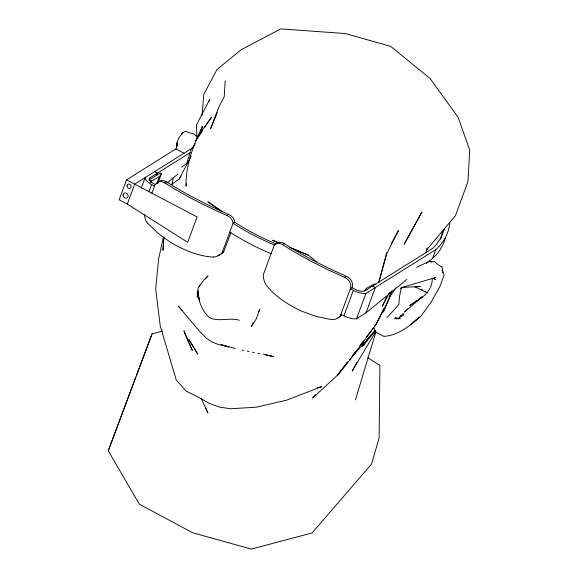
<?xml version="1.0" encoding="UTF-8"?>
<svg xmlns="http://www.w3.org/2000/svg" width="578" height="578" viewBox="0 0 578 578"><rect width="100%" height="100%" fill="white"/><g stroke="black" fill="none" stroke-linecap="round" stroke-linejoin="round"><path stroke-width="0.87" d="M197.192 297.793L198.211 287.483L204.301 279.434L208.022 275.937L205.255 278.907M225.182 80.934L224.257 96.591L218.787 107.19L210.703 128.554L217.184 112.688M163.834 236.893L162.989 250.382L163.849 238.324M202.09 115.101L203.738 94.452L216.988 69.562L241.077 49.766L280.742 28.9L345.362 33.546L390.656 46.356L429.96 78.391L458.065 117.161L469.748 150.172L467.927 181.6L455.5 215.63L426.528 249.992M176.088 149.659L176.969 142.867L178.523 138.373L182.785 132.557L185.914 131.083L188.833 132.702L193.016 133.561L197.308 136.755M432.293 278.314C432.546 291.991 420.351 299.325 409.831 305.473L417.027 300.387M186.47 183.573L186.037 186.21C185.48 165.192 193.449 145.157 202.293 126.517L201.823 129.132M172.049 184.483L173.27 177.576M163.285 237.457L158.625 258.973L155.677 288.856L160.272 326.086L176.268 380.042L186.239 391.161L198.138 397.035L209.33 403.408L219.539 407.078L230.441 408.754L256.292 407.201L286.544 400.186L321.758 386.646L317.38 387.65M209.2 101.323L209.626 99.604L196.383 125.137L197.062 138.474M197.9 291.023L197.279 293.451L199.627 300.495L198.948 296.969M386.725 252.535L378.735 282.649L386.733 253.879L398.452 230.514L391.638 243.056M355.456 399.882L375.917 331.83M190.068 152.758L186.701 163.509L181.55 167.165M190.581 151.104L191.101 149.449L195.227 143.763M198.081 290.98L197.279 293.451L198.738 295.452M391.754 290.741L388.741 299.989L375.967 324.525L351.034 358.439L337.675 374.999L312.59 398.09L315.646 394.803M389.225 297.526L391.227 291.623M200.552 131.553L202.293 126.517M425.863 252.615L427.583 247.861M367.789 357.71L379.905 365.426L379.117 437.943L371.546 464.098L312.062 532.945L251.336 549.1L192.669 532.772L139.385 504.197L108.252 450.797L152.057 333.838L162.505 331.151M126.539 179.866L119.126 199.793L127.29 204.077L187.691 242.312L197.134 216.916L126.539 179.866L175.857 148.936L184.021 153.221M127.29 204.077L134.703 184.151L192.431 147.954M141.213 188.24L145.172 177.591A12.095 4.935 20.4 0 0 151.581 184.498L154.579 186.073A9.132 7.29 74 0 1 158.726 181.853M149.175 179.931L160.352 172.923L161.479 173.508L159.427 176.651L151.27 181.03L149.175 179.931L149.955 177.836L190.711 152.274M150.663 182.67L151.27 181.03M148.842 191.874L151.581 184.498M156.689 175.213L157.469 173.125L154.651 171.644M151.841 193.442L154.579 186.073M156.992 183.212L159.427 176.651M157.823 183.342L161.479 173.508M213.492 257.073A15.331 13.923 34.5 0 0 221.981 252.969L233.086 223.274L234.776 222.212A116.055 47.389 20.4 0 0 276.024 243.865A9.429 7.528 74 0 1 282.758 242.796L289.318 246.741A207.647 84.785 20.4 0 0 341.056 273.893L348.469 277.447A9.458 8.591 34.5 0 1 351.59 281.118A9.132 8.294 34.5 0 1 352.045 287.757L354.856 289.231A8.041 3.287 20.4 0 0 365.058 290.734L433.016 248.106A246.698 100.738 20.4 0 0 444.533 228.093M217.942 255.447A15.331 13.923 34.5 0 0 223.672 251.907L230.911 232.616M276.024 243.865L274.333 244.928L263.337 274.666A15.331 12.246 74 0 0 265.786 284.521C274.89 296.572 288.306 304.909 301.832 311.26L315.971 316.347L330.927 319.533A10.317 9.371 34.5 0 0 340.941 314.23L350.347 288.819A9.132 8.294 34.5 0 0 349.885 282.18A9.458 8.591 34.5 0 0 346.778 278.509L339.365 274.955A207.647 84.785 20.4 0 1 287.627 247.803L281.067 243.844A9.429 7.528 74 0 0 274.326 244.913A116.055 47.389 20.4 0 1 233.086 223.274A9.429 8.562 34.5 0 0 228.491 216.266L220.861 212.762A207.647 84.785 20.4 0 1 169.123 185.603L162.656 181.875A9.458 7.55 74 0 0 158.726 181.846M406.89 279.398L365.946 312.893L356.467 318.839A12.095 4.935 20.4 0 1 352.609 318.68L351.532 318.492A12.095 4.935 20.4 0 1 343.903 315.783L353.346 290.387L350.347 288.819L352.038 287.757M365.86 289.932L366.466 288.292L374.623 283.921L376.025 284.651M356.467 318.839L365.91 293.443L435.834 249.588A227.241 92.791 20.4 0 0 449.778 221.901M365.946 312.893L375.389 287.497L372.572 286.016M426.318 263.503L432.561 258.395L435.834 249.588M108.252 450.797L135.664 377.593M136.3 375.91L139.132 368.338M139.76 366.654L152.057 333.838M383.525 312.055L388.943 298.364L395.706 287.923M199.381 286.565L199.945 285.207M386.783 296.608L382.268 306.318L389.536 292.468M253.337 322.466L251.336 326.498L256.119 319.135L259.732 309.562L258.532 311.983M383.828 308.674L375.967 324.525L366.257 337.321M171.428 184.512L179.202 179.028L191.123 156.371M356.828 362.377L352.197 371.062L375.801 331.512M181.535 134.768L182.785 132.557L181.543 134.645M364.826 290.806L366.466 288.292M364.61 343.404L362.623 346.41L374.912 331.028M202.64 130.462L195.241 141.531L202.582 129.667L211.512 117.175L204.612 127.507M426.152 249.971L427.106 248.562M179.202 179.028L181.21 176.088M347.378 362.204L337.675 374.999L347.869 361.792M352.775 355.094L355.47 351.54M359.783 345.854L363.562 340.876M349.48 359.711L350.658 358.374M351.836 357.038L375.44 330.298L369.934 336.215M387.043 317.654L398.82 304.577L399.514 296.528L401.219 287.7L436.014 277.361L434.425 277.404M362.001 344.77L364.443 342.14M366.886 339.51L368.713 337.53M408.292 308.377L404.614 312.048L422.07 296.832L418.465 299.368M416.622 319.511C407.663 327.936 396.45 335.486 383.886 336.403L375.151 331.859L374.197 328.08M417.908 318.377L419.202 317.235M419.129 317.286L410.994 324.417L420.929 316.224L431.087 302.171L440.125 286.052L444.092 274.998L442.083 270.027L442.827 272.541L442.011 266.855L438.406 265.02L434.873 261.783L429.974 261.755M166.76 183.19L177.865 174.108M164.614 182.778L166.305 181.716L170.813 184.541A207.647 84.785 20.4 0 0 222.552 211.7L230.189 215.197A9.429 8.562 34.5 0 1 234.791 222.212M226.937 215.421L228.628 214.366M222.104 252.81L223.794 251.748M282.461 244.566L284.152 243.504M344.669 277.281L346.366 276.219M416.702 267.404L429.44 261.14L431.853 262.094M400.496 288.234L403.979 287.324L420.271 286.565L414.31 286.558L427.445 292.894L424.353 291.102M213.499 257.08C198.297 256.372 183.703 249.978 170.683 242.428L158.596 233.75L147.795 223.448M239.335 320.248C229.408 317.221 218.867 322.228 209.373 317.568C202.069 311.094 198.449 301.254 197.922 291.68L198.601 295.206M247.297 351.171L249.053 351.54M252.564 352.269L254.32 352.638M257.831 353.368L259.587 353.736M265.736 355.015L267.498 355.383M269.254 355.752L273.64 356.662L263.38 354.097M271.913 356.286L273.64 356.662M235.123 348.469L221.403 344.813M242.059 350.037L243.793 350.427M221.367 344.77L228.845 346.879L218.058 344.344L211.801 341.923L206.252 338.087L199.75 331.454L178.255 306.094L182.641 310.646M278.856 242.876L272.469 240.238L279.037 242.97M289.708 247.413L308.594 255.274L316.766 261.913M293.27 248.843L308.594 255.274M432.98 278.401L435.4 279.434L433.608 278.3M155.569 184.642L153.459 183.529A8.041 3.287 20.4 0 1 149.955 177.836M340.904 314.215L343.903 315.783M166.305 181.716L164.347 180.813A9.458 7.55 74 0 0 160.417 180.784A9.132 7.29 74 0 0 157.274 183.125M421.254 289.318L422.8 290.214M220.875 210.71L207.777 201.823L222.371 211.844M201.173 398.379L207.914 412.873L205.674 408.01M177.128 145.555L176.969 142.867L176.998 146.169M271.082 253.663A116.055 47.389 20.4 0 1 229.834 232.016M147.758 223.361A10.317 8.244 74 0 1 144.565 214.474M341.67 314.887A10.317 9.371 34.5 0 1 337.776 317.886M365.91 293.443A12.095 4.935 20.4 0 1 353.346 290.387M445.53 237.276A227.241 92.791 20.4 0 1 432.561 258.395M442.278 231.193A246.698 100.738 20.4 0 1 440.588 239.263M421.897 212.133L404.188 244.234L421.897 212.133M400.352 316.007L398.921 317.871L403.921 314.88L403.451 313.478L400.352 316.007M395.54 317.792L394.536 318.76L400.279 318.716L395.54 317.792M197.64 353.946L188.992 339.626L197.64 353.946M192.236 350.29L184.801 333.672L183.97 330.753L192.236 350.29M127.016 185.784A2.269 1.972 57.9 0 0 129.92 188.341A2.269 1.972 57.9 0 0 130.26 184.649A2.269 1.972 57.9 0 0 127.016 185.784M123.114 194.967A2.753 2.399 57.9 0 0 126.647 198.088A2.753 2.399 57.9 0 0 127.066 193.594A2.753 2.399 57.9 0 0 123.114 194.967"/></g></svg>
